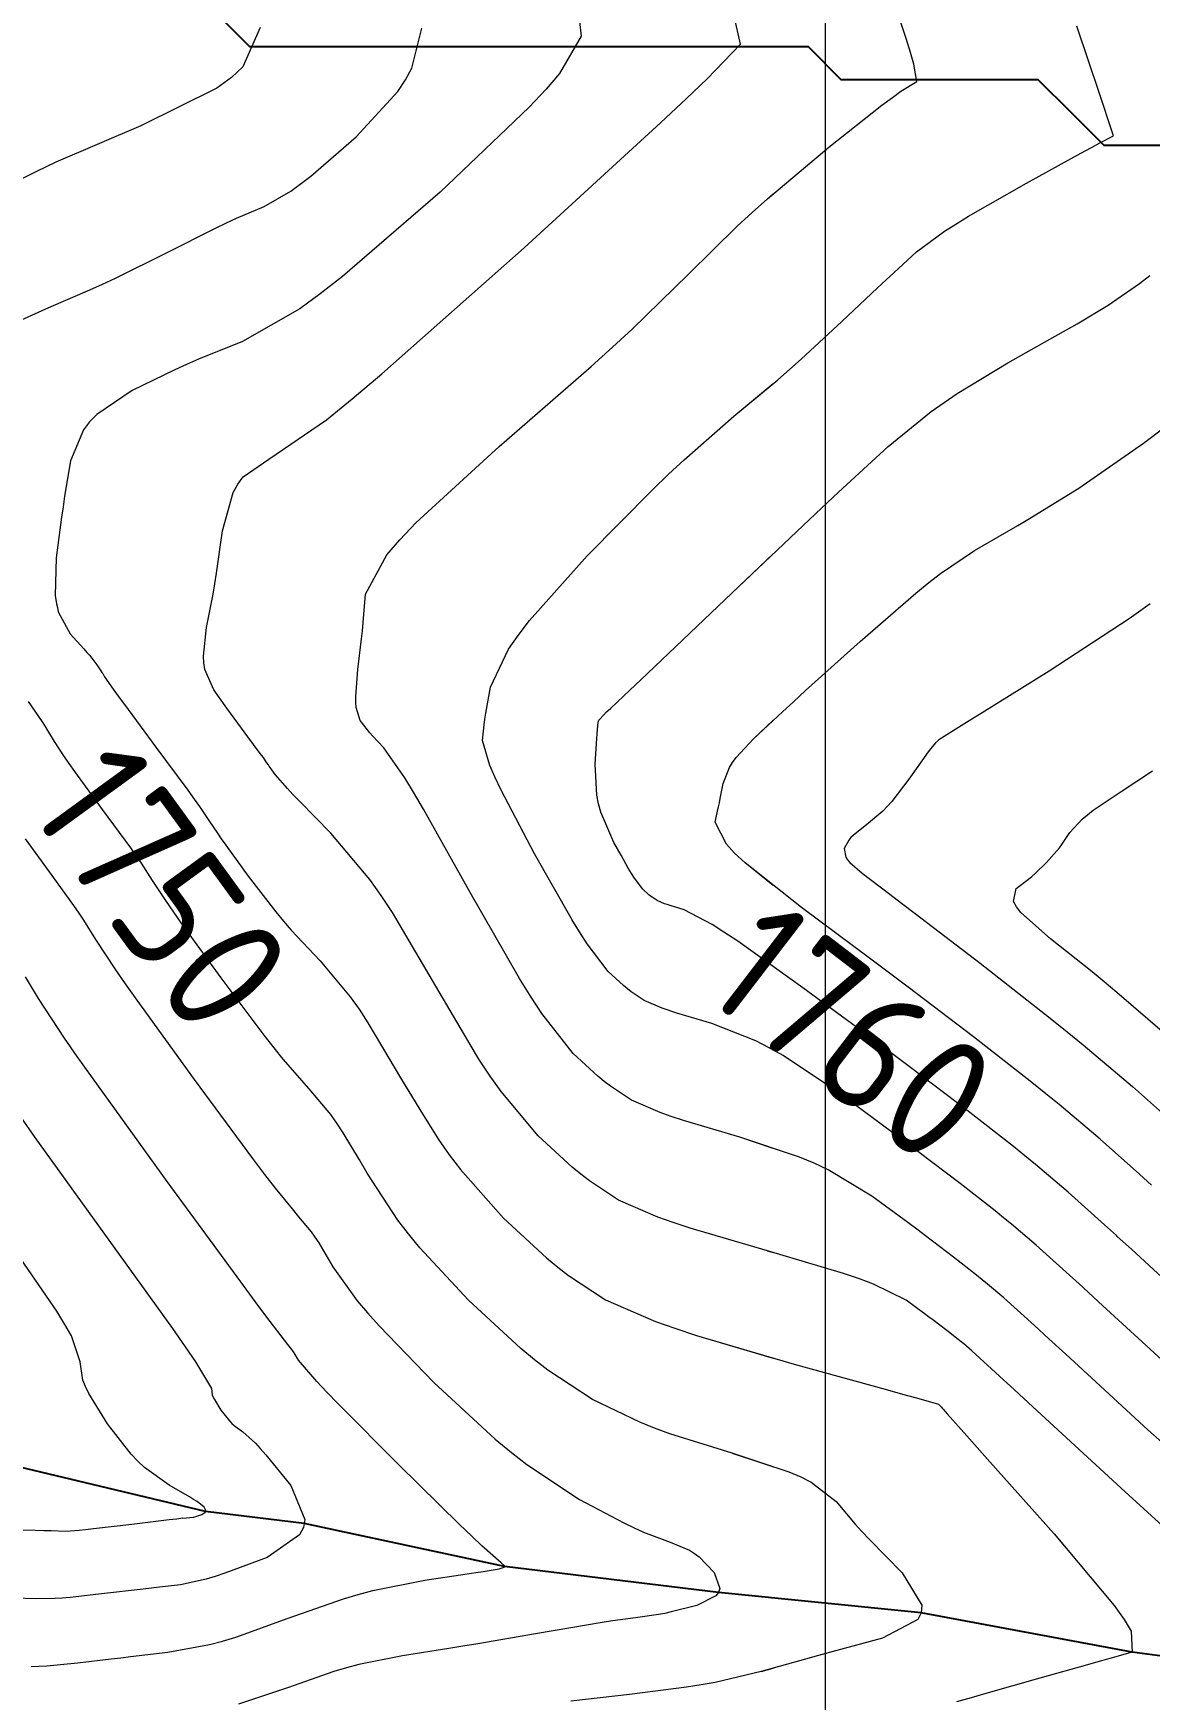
# Model space of a CAD drawing. Header units: millimetres. Extents: x 837475 to 838477, y 1189012 to 1191015.
# Drawn here: x 837852.4 to 837886.4, y 1189631 to 1189681.7 of the extents above; entities that cross this region are included whole.
import ezdxf

# ---------------------------------------------------------------- set-up
doc = ezdxf.new("R2010")
doc.units = ezdxf.units.MM
doc.header["$LTSCALE"] = 0.3
doc.layers.add('COORD', color=253, linetype='Continuous', lineweight=20)
doc.layers.add('DRENAJE', color=5, linetype='Continuous', lineweight=25)
doc.layers.add('COTAS 10', color=7, linetype='Continuous', lineweight=9, true_color=0x6e3e2d)
doc.layers.add('COTAS INT', color=7, linetype='Continuous', lineweight=5, true_color=0x9fa19f)
doc.styles.get("Standard").update_dxf_attribs({"font": 'isocp2.shx', "bigfont": '@extfont2.shx'})

msp = doc.modelspace()

# ---------------------------------------------------------------- linework, layer by layer
at = {"layer": 'COORD'}
msp.add_line((837876.514, 1189013.872), (837876.514, 1191013.872), dxfattribs=at)
at = {"layer": 'COTAS 10'}
for points in [[(837851.737, 1189672.811), (837852.883, 1189673.333), (837854.13, 1189673.863), (837854.512, 1189674.038), (837854.91, 1189674.225), (837856.483, 1189675.005), (837857.955, 1189675.743), (837858.29, 1189675.903), (837858.593, 1189676.045), (837859.427, 1189676.402), (837860.24, 1189676.869), (837860.531, 1189677.081), (837860.849, 1189677.329), (837862.234, 1189678.522), (837863.494, 1189679.897), (837863.734, 1189680.259), (837863.926, 1189680.614), (837864.225, 1189681.826)], [(837869.652, 1189660.814), (837869.743, 1189660.917), (837869.847, 1189661.022), (837869.873, 1189661.046), (837869.897, 1189661.07), (837869.976, 1189661.138), (837870.553, 1189661.68), (837870.891, 1189662.001), (837871.307, 1189662.397), (837873.455, 1189664.444), (837875.832, 1189666.698), (837876.391, 1189667.223), (837876.909, 1189667.706), (837878.422, 1189669.096), (837879.731, 1189670.163), (837880.119, 1189670.443), (837880.518, 1189670.716), (837882.054, 1189671.645), (837883.501, 1189672.452), (837883.845, 1189672.648), (837884.164, 1189672.832), (837885.109, 1189673.396), (837886.06, 1189674.061), (837886.383, 1189674.307)], [(837873.455, 1189664.444), (837874.923, 1189665.836)], [(837874.923, 1189638.056), (837873.669, 1189638.468), (837871.779, 1189639.059), (837871.308, 1189639.233), (837870.859, 1189639.412), (837869.423, 1189640.097), (837868.061, 1189640.996), (837867.658, 1189641.31), (837867.243, 1189641.652), (837865.652, 1189643.12), (837864.166, 1189644.717), (837863.818, 1189645.141), (837863.497, 1189645.556), (837862.567, 1189646.988), (837862.329, 1189647.392), (837861.839, 1189648.219), (837861.646, 1189648.509), (837861.457, 1189648.776), (837860.803, 1189649.553), (837860.01, 1189650.454), (837859.732, 1189650.8), (837859.429, 1189651.186), (837858.123, 1189652.928), (837856.909, 1189654.608), (837856.663, 1189654.955), (837856.455, 1189655.251), (837856.033, 1189655.897), (837855.699, 1189656.418), (837855.547, 1189656.636), (837855.37, 1189656.886), (837854.516, 1189658.054), (837853.67, 1189659.208), (837853.498, 1189659.449), (837853.353, 1189659.656), (837853.051, 1189660.121), (837852.853, 1189660.456), (837852.774, 1189660.582), (837852.683, 1189660.721), (837852.265, 1189661.342)], [(837887.681, 1189642.962), (837885.819, 1189644.672), (837885.39, 1189645.064), (837885.361, 1189645.092), (837884.998, 1189645.42), (837883.894, 1189646.41), (837882.897, 1189647.254), (837882.573, 1189647.518), (837882.228, 1189647.795), (837880.81, 1189648.904), (837879.099, 1189650.202), (837878.571, 1189650.599), (837878.019, 1189651.011), (837875.826, 1189652.631), (837873.843, 1189654.044), (837873.422, 1189654.325), (837873.058, 1189654.558), (837872.206, 1189655.004), (837871.784, 1189655.128), (837871.691, 1189655.159), (837871.608, 1189655.188), (837871.392, 1189655.281), (837871.234, 1189655.385), (837871.188, 1189655.421), (837871.14, 1189655.461), (837870.955, 1189655.631), (837870.702, 1189655.964), (837870.611, 1189656.107), (837870.51, 1189656.271), (837870.29, 1189656.66), (837870.07, 1189657.047), (837869.679, 1189657.971), (837869.609, 1189658.23), (837869.556, 1189658.489), (837869.505, 1189659.434), (837869.553, 1189660.209), (837869.563, 1189660.36), (837869.572, 1189660.485), (837869.59, 1189660.709), (837869.619, 1189660.769), (837869.634, 1189660.791), (837869.652, 1189660.814)], [(837874.923, 1189653.274), (837873.843, 1189654.044)], [(837873.669, 1189638.468), (837875.393, 1189637.902), (837875.76, 1189637.743), (837876.079, 1189637.584), (837876.834, 1189637.001), (837877.412, 1189636.309), (837877.62, 1189636.081), (837877.848, 1189635.837), (837878.848, 1189634.823), (837879.446, 1189633.839), (837879.422, 1189633.614), (837879.316, 1189633.409), (837878.247, 1189632.841), (837876.704, 1189632.42), (837876.298, 1189632.308), (837875.902, 1189632.199), (837874.55, 1189631.822), (837873.151, 1189631.494), (837872.725, 1189631.416), (837872.282, 1189631.343), (837870.544, 1189631.125), (837868.761, 1189630.925)], [(837874.55, 1189631.822), (837874.923, 1189631.926)]]:
    msp.add_lwpolyline(points, dxfattribs=at)
at = {"layer": 'COTAS INT'}
for points in [[(837862.219, 1189661.315), (837862.216, 1189661.493), (837862.283, 1189662.312), (837862.395, 1189663.243), (837862.421, 1189663.493), (837862.444, 1189663.74), (837862.51, 1189664.602), (837863.166, 1189665.801), (837863.561, 1189666.261), (837864.049, 1189666.776), (837866.585, 1189669.097), (837869.378, 1189671.534), (837870.028, 1189672.121), (837870.625, 1189672.671), (837872.339, 1189674.343), (837873.825, 1189675.803), (837874.279, 1189676.219), (837874.751, 1189676.64), (837876.61, 1189678.203), (837878.226, 1189679.481), (837878.545, 1189679.723), (837878.808, 1189679.915), (837879.293, 1189680.205), (837879.201, 1189680.738), (837879.101, 1189681.085), (837878.967, 1189681.518), (837878.215, 1189683.799)], [(837868.972, 1189682.481), (837869.074, 1189681.583), (837868.421, 1189680.452), (837868.007, 1189679.973), (837867.491, 1189679.422), (837864.788, 1189676.834), (837861.819, 1189674.276), (837861.137, 1189673.745), (837860.515, 1189673.291), (837858.773, 1189672.29), (837857.437, 1189671.758), (837857.072, 1189671.599), (837856.708, 1189671.436), (837855.41, 1189670.808), (837854.34, 1189670.077), (837854.12, 1189669.849), (837853.933, 1189669.611), (837853.536, 1189668.659), (837853.36, 1189667.584), (837853.313, 1189667.268), (837853.266, 1189666.944), (837853.106, 1189665.707), (837853.076, 1189664.569), (837853.113, 1189664.307), (837853.138, 1189664.201), (837853.168, 1189664.068), (837853.528, 1189663.399), (837853.947, 1189662.939), (837854.04, 1189662.833), (837854.123, 1189662.735), (837854.338, 1189662.459), (837854.466, 1189662.269), (837854.493, 1189662.226), (837854.518, 1189662.188), (837854.578, 1189662.086), (837854.841, 1189661.714), (837854.993, 1189661.505), (837855.179, 1189661.251), (837856.138, 1189659.954), (837857.108, 1189658.637), (837857.301, 1189658.37), (837857.462, 1189658.146), (837857.769, 1189657.693), (837858.007, 1189657.33), (837858.123, 1189657.163), (837858.262, 1189656.967), (837858.945, 1189656.023), (837859.783, 1189654.939), (837860.019, 1189654.656), (837860.257, 1189654.38), (837861.131, 1189653.444), (837862.05, 1189652.35), (837862.317, 1189651.975), (837862.588, 1189651.567), (837863.612, 1189649.834), (837864.251, 1189648.792), (837864.731, 1189648.008), (837865.063, 1189647.543), (837865.404, 1189647.095), (837866.713, 1189645.622), (837868.022, 1189644.414), (837868.364, 1189644.132), (837868.696, 1189643.874), (837869.817, 1189643.134), (837871.343, 1189642.475), (837871.93, 1189642.268), (837872.588, 1189642.05), (837874.923, 1189641.361)], [(837888.47, 1189634.704), (837885.633, 1189637.288), (837882.821, 1189639.88), (837882.266, 1189640.391), (837881.808, 1189640.812), (837880.962, 1189641.584), (837880.716, 1189641.793), (837880.636, 1189641.858), (837880.551, 1189641.927), (837880.2, 1189642.201), (837879.777, 1189642.522), (837879.647, 1189642.62), (837879.51, 1189642.722), (837878.968, 1189643.122), (837877.969, 1189643.611), (837877.544, 1189643.769), (837877.054, 1189643.937), (837874.751, 1189644.623), (837872.398, 1189645.316), (837871.878, 1189645.489), (837871.414, 1189645.652), (837870.211, 1189646.171), (837869.33, 1189646.752), (837869.07, 1189646.955), (837868.802, 1189647.175), (837867.773, 1189648.124), (837866.641, 1189649.472), (837866.308, 1189649.944), (837865.965, 1189650.46), (837864.658, 1189652.68), (837863.337, 1189654.915), (837862.987, 1189655.441), (837862.643, 1189655.925), (837861.458, 1189657.335), (837860.504, 1189658.305), (837860.306, 1189658.512), (837860.137, 1189658.692), (837859.766, 1189659.118), (837859.614, 1189659.327), (837859.584, 1189659.371), (837859.558, 1189659.408), (837859.505, 1189659.488), (837859.406, 1189659.631), (837859.35, 1189659.708), (837859.283, 1189659.8), (837858.938, 1189660.267), (837858.522, 1189660.832), (837858.409, 1189660.987), (837858.297, 1189661.141), (837857.902, 1189661.691), (837857.63, 1189662.313), (837857.596, 1189662.513), (837857.581, 1189662.724), (837857.673, 1189663.587), (837857.876, 1189664.61), (837857.93, 1189664.923), (837857.983, 1189665.249), (837858.166, 1189666.533), (837858.489, 1189667.7), (837858.63, 1189667.952), (837858.794, 1189668.174), (837859.574, 1189668.718), (837861.329, 1189669.913), (837862.107, 1189670.545), (837863.013, 1189671.307), (837867.341, 1189675.145), (837871.488, 1189678.948), (837872.279, 1189679.687), (837872.915, 1189680.291), (837873.924, 1189681.339), (837873.73, 1189682.195)], [(837859.31, 1189681.851), (837858.782, 1189680.654), (837858.433, 1189680.328), (837857.995, 1189680.005), (837855.683, 1189678.854), (837853.095, 1189677.751), (837852.483, 1189677.457), (837851.917, 1189677.169)], [(837866.148, 1189660.802), (837866.177, 1189660.986), (837866.317, 1189661.78), (837866.87, 1189662.936), (837867.159, 1189663.348), (837867.508, 1189663.801), (837869.258, 1189665.768), (837871.242, 1189667.776), (837871.738, 1189668.254), (837872.211, 1189668.698), (837873.725, 1189670.019), (837875.058, 1189671.129), (837875.417, 1189671.441), (837875.771, 1189671.754), (837877.012, 1189672.898), (837878.097, 1189673.927), (837878.353, 1189674.167), (837878.589, 1189674.388), (837879.28, 1189675.022), (837880.136, 1189675.652), (837880.477, 1189675.869), (837880.862, 1189676.106), (837882.627, 1189677.115), (837884.284, 1189678.024), (837884.602, 1189678.197), (837884.858, 1189678.337), (837885.275, 1189678.555), (837884.819, 1189679.933), (837884.526, 1189680.804), (837884.16, 1189681.886)], [(837874.751, 1189676.64), (837874.923, 1189676.785)], [(837873.725, 1189670.019), (837874.923, 1189671.017)], [(837873.594, 1189659.336), (837873.686, 1189659.481), (837873.794, 1189659.631), (837874.32, 1189660.207), (837875.203, 1189661.029), (837875.536, 1189661.334), (837875.906, 1189661.672), (837877.564, 1189663.17), (837879.259, 1189664.638), (837879.653, 1189664.957), (837880.014, 1189665.238), (837881.047, 1189665.937), (837882.032, 1189666.501), (837882.362, 1189666.698), (837882.719, 1189666.911), (837884.215, 1189667.828), (837886.186, 1189669.198), (837886.842, 1189669.698)], [(837886.389, 1189664.312), (837885.752, 1189663.859), (837883.32, 1189662.259), (837881.273, 1189660.991), (837880.88, 1189660.747), (837880.562, 1189660.55), (837880.04, 1189660.228), (837879.993, 1189660.195), (837879.975, 1189660.18), (837879.954, 1189660.162), (837879.858, 1189660.078), (837879.666, 1189659.849), (837879.584, 1189659.739), (837879.49, 1189659.61), (837879.046, 1189658.977), (837878.53, 1189658.3), (837878.39, 1189658.142), (837878.252, 1189657.998), (837877.763, 1189657.586), (837877.366, 1189657.276), (837877.286, 1189657.197), (837877.218, 1189657.12), (837877.082, 1189656.864), (837877.132, 1189656.604), (837877.183, 1189656.524), (837877.25, 1189656.441), (837877.624, 1189656.112), (837878.465, 1189655.479), (837878.827, 1189655.203), (837879.244, 1189654.885), (837881.216, 1189653.373), (837883.347, 1189651.707), (837883.865, 1189651.291), (837884.351, 1189650.895), (837885.848, 1189649.627), (837887.125, 1189648.492)], [(837874.923, 1189647.743), (837873.903, 1189648.083), (837872.194, 1189648.587), (837871.816, 1189648.712), (837871.479, 1189648.831), (837870.605, 1189649.208), (837869.965, 1189649.63), (837869.776, 1189649.777), (837869.581, 1189649.937), (837868.834, 1189650.626), (837867.878, 1189651.849), (837867.552, 1189652.346), (837867.2, 1189652.912), (837865.703, 1189655.526), (837864.284, 1189658.065), (837863.98, 1189658.583), (837863.715, 1189659.021), (837863.076, 1189659.933), (837862.729, 1189660.296), (837862.647, 1189660.388), (837862.572, 1189660.476), (837862.351, 1189660.761), (837862.231, 1189661.157), (837862.219, 1189661.315)], [(837886.998, 1189641.071), (837884.82, 1189643.075), (837884.349, 1189643.506), (837884.229, 1189643.617), (837883.935, 1189643.884), (837882.917, 1189644.802), (837882.17, 1189645.434), (837881.928, 1189645.631), (837881.669, 1189645.839), (837880.606, 1189646.67), (837879.325, 1189647.642), (837878.93, 1189647.939), (837878.516, 1189648.248), (837876.874, 1189649.461), (837875.218, 1189650.566), (837874.796, 1189650.806), (837874.39, 1189651.018), (837873.054, 1189651.543), (837871.989, 1189651.857), (837871.775, 1189651.928), (837871.753, 1189651.935), (837871.543, 1189652.009), (837870.998, 1189652.244), (837870.6, 1189652.507), (837870.482, 1189652.599), (837870.36, 1189652.699), (837869.895, 1189653.129), (837869.455, 1189653.71), (837869.255, 1189653.971), (837869.024, 1189654.332), (837868.793, 1189654.71), (837868.77, 1189654.747), (837867.658, 1189656.706), (837866.645, 1189658.645), (837866.454, 1189659.048), (837866.302, 1189659.393), (837866.073, 1189660.152), (837866.124, 1189660.633), (837866.148, 1189660.802)], [(837874.32, 1189660.207), (837874.923, 1189660.769)], [(837886.431, 1189646.622), (837886.062, 1189646.956), (837884.871, 1189648.019), (837883.624, 1189649.075), (837883.219, 1189649.405), (837882.788, 1189649.751), (837881.013, 1189651.139), (837879.027, 1189652.65), (837878.462, 1189653.075), (837877.891, 1189653.502), (837875.777, 1189655.067), (837874.064, 1189656.43), (837873.746, 1189656.729), (837873.496, 1189656.994), (837873.157, 1189657.672), (837873.228, 1189657.998), (837873.256, 1189658.13), (837873.283, 1189658.257), (837873.309, 1189658.385), (837873.399, 1189658.846), (837873.594, 1189659.336)], [(837886.825, 1189651.236), (837885.375, 1189652.487), (837884.994, 1189652.806), (837884.622, 1189653.113), (837883.354, 1189654.121), (837882.457, 1189654.921), (837882.32, 1189655.096), (837882.231, 1189655.252), (837882.309, 1189655.648), (837882.689, 1189655.931), (837882.79, 1189656.015), (837882.89, 1189656.102), (837883.235, 1189656.437), (837883.547, 1189656.791), (837883.626, 1189656.89), (837883.701, 1189656.989), (837883.946, 1189657.349), (837884.321, 1189657.761), (837884.479, 1189657.893), (837884.66, 1189658.033), (837885.507, 1189658.602), (837886.46, 1189659.227)], [(837852.161, 1189657.165), (837852.894, 1189656.153), (837853.631, 1189655.135), (837853.792, 1189654.902), (837853.935, 1189654.69), (837854.297, 1189654.101), (837854.904, 1189653.173), (837855.202, 1189652.747), (837855.556, 1189652.248), (837857.302, 1189649.833), (837859.074, 1189647.433), (837859.445, 1189646.943), (837859.763, 1189646.529), (837860.281, 1189645.901), (837860.476, 1189645.662), (837860.863, 1189645.201), (837860.976, 1189645.043), (837861.09, 1189644.871), (837861.521, 1189644.141), (837862.263, 1189643.104), (837862.573, 1189642.739), (837862.929, 1189642.34), (837864.591, 1189640.617), (837866.464, 1189638.89), (837866.952, 1189638.488), (837867.426, 1189638.119), (837869.03, 1189637.061), (837870.374, 1189636.349), (837870.686, 1189636.198), (837870.971, 1189636.067), (837871.78, 1189635.761), (837872.373, 1189635.513), (837872.522, 1189635.418), (837872.664, 1189635.312), (837873.121, 1189634.835), (837873.293, 1189634.347), (837873.254, 1189634.233), (837873.178, 1189634.13), (837872.595, 1189633.835), (837871.817, 1189633.637), (837871.619, 1189633.594), (837871.429, 1189633.557), (837870.802, 1189633.465), (837869.973, 1189633.355), (837869.654, 1189633.305), (837869.296, 1189633.248), (837867.683, 1189632.972), (837865.928, 1189632.67), (837865.481, 1189632.596), (837865.051, 1189632.525), (837863.638, 1189632.306), (837862.31, 1189632.039), (837861.932, 1189631.939), (837861.551, 1189631.827), (837860.14, 1189631.328), (837858.647, 1189630.829)], [(837874.923, 1189655.746), (837874.064, 1189656.43)], [(837852.342, 1189631.975), (837852.577, 1189631.985), (837852.818, 1189631.999), (837853.753, 1189632.089), (837854.771, 1189632.21), (837855.066, 1189632.245), (837855.367, 1189632.279), (837856.498, 1189632.408), (837857.77, 1189632.646), (837858.16, 1189632.75), (837858.566, 1189632.871), (837860.166, 1189633.444), (837861.841, 1189634.035), (837862.293, 1189634.168), (837862.741, 1189634.287), (837864.318, 1189634.604), (837865.605, 1189634.796), (837865.871, 1189634.836), (837866.097, 1189634.87), (837866.585, 1189634.948), (837866.734, 1189635.001), (837866.747, 1189635.019), (837866.747, 1189635.04), (837866.643, 1189635.13), (837866.054, 1189635.65), (837865.748, 1189635.942), (837865.379, 1189636.298), (837863.531, 1189638.115), (837861.691, 1189639.962), (837861.328, 1189640.337), (837861.029, 1189640.652), (837860.476, 1189641.295), (837860.341, 1189641.523), (837860.305, 1189641.577), (837860.27, 1189641.626), (837860.149, 1189641.771), (837859.516, 1189642.603), (837859.157, 1189643.087), (837858.72, 1189643.681), (837856.481, 1189646.738), (837854.203, 1189649.888), (837853.741, 1189650.539), (837853.353, 1189651.095), (837852.561, 1189652.306), (837852.172, 1189652.961)], [(837874.923, 1189650.734), (837874.796, 1189650.806)], [(837852.013, 1189648.698), (837852.454, 1189648.071), (837856.642, 1189642.262), (837857.032, 1189641.705), (837857.344, 1189641.249), (837857.825, 1189640.44), (837857.854, 1189640.245), (837857.881, 1189640.176), (837857.917, 1189640.1), (837858.117, 1189639.774), (837858.373, 1189639.448), (837858.444, 1189639.374), (837858.516, 1189639.306), (837858.779, 1189639.116), (837859.165, 1189638.776), (837859.314, 1189638.614), (837859.482, 1189638.421), (837860.243, 1189637.479), (837860.668, 1189636.452), (837860.625, 1189636.206), (837860.511, 1189635.978), (837859.52, 1189635.291), (837858.235, 1189634.813), (837857.938, 1189634.716), (837857.665, 1189634.634), (837856.887, 1189634.466), (837856.159, 1189634.382), (837855.918, 1189634.354), (837855.658, 1189634.323), (837854.576, 1189634.193), (837853.526, 1189634.08), (837853.287, 1189634.06), (837853.07, 1189634.045), (837852.473, 1189634.033), (837851.856, 1189634.053)], [(837888.939, 1189636.862), (837886.316, 1189639.18), (837883.82, 1189641.478), (837883.307, 1189641.948), (837882.871, 1189642.348), (837881.94, 1189643.193), (837881.443, 1189643.613), (837881.282, 1189643.745), (837881.11, 1189643.883), (837880.403, 1189644.435), (837879.551, 1189645.082), (837879.288, 1189645.279), (837879.013, 1189645.485), (837877.921, 1189646.292), (837876.593, 1189647.089), (837876.17, 1189647.288), (837875.722, 1189647.477), (837873.903, 1189648.083)], [(837856.952, 1189636.485), (837857.277, 1189636.524), (837857.354, 1189636.54), (837857.381, 1189636.548), (837857.411, 1189636.558), (837857.538, 1189636.605), (837857.636, 1189636.673), (837857.648, 1189636.696), (837857.652, 1189636.72), (837857.61, 1189636.822), (837857.392, 1189636.994), (837857.286, 1189637.062), (837857.16, 1189637.139), (837856.539, 1189637.494), (837855.794, 1189638.032), (837855.59, 1189638.224), (837855.386, 1189638.436), (837854.661, 1189639.358), (837854.096, 1189640.284), (837853.994, 1189640.498), (837853.916, 1189640.694), (837853.833, 1189641.247), (837853.565, 1189642.041), (837853.371, 1189642.388), (837853.124, 1189642.791), (837851.801, 1189644.707)], [(837874.751, 1189644.623), (837874.923, 1189644.572)], [(837872.588, 1189642.05), (837875.558, 1189641.174), (837878.322, 1189640.412), (837878.85, 1189640.266), (837879.275, 1189640.148), (837879.953, 1189639.956), (837879.963, 1189639.944), (837879.99, 1189639.917), (837880.038, 1189639.865), (837880.061, 1189639.84), (837880.087, 1189639.81), (837880.216, 1189639.665), (837880.81, 1189639), (837881.129, 1189638.642), (837881.516, 1189638.209), (837883.472, 1189636.017), (837885.293, 1189633.832), (837885.594, 1189633.403), (837885.807, 1189633.05), (837885.845, 1189632.41), (837885.087, 1189632.201), (837884.799, 1189632.12), (837884.478, 1189632.029), (837883.034, 1189631.617), (837881.39, 1189631.15), (837880.943, 1189631.024), (837880.498, 1189630.9)], [(837856.952, 1189636.485), (837856.769, 1189636.463), (837856.545, 1189636.436), (837855.4, 1189636.297), (837854.234, 1189636.161), (837853.997, 1189636.136), (837853.798, 1189636.116), (837853.389, 1189636.088), (837852.948, 1189636.1), (837852.728, 1189636.104), (837852.466, 1189636.11), (837851.167, 1189636.136)]]:
    msp.add_lwpolyline(points, dxfattribs=at)
at = {"layer": 'DRENAJE'}
for p, q in [((837857.648, 1189636.696), (837850.95, 1189638.29)), ((837860.647, 1189636.329), (837857.648, 1189636.696)), ((837866.747, 1189635.019), (837860.647, 1189636.329)), ((837873.254, 1189634.233), (837866.747, 1189635.019)), ((837879.422, 1189633.614), (837873.254, 1189634.233)), ((837885.845, 1189632.41), (837879.422, 1189633.614)), ((837892.439, 1189631.543), (837885.845, 1189632.41))]:
    msp.add_line(p, q, dxfattribs=at)
msp.add_polyline3d([(837894.982, 1189678.261, 0), (837884.986, 1189678.261, 0), (837883.986, 1189679.261, 0), (837882.986, 1189680.26, 0), (837876.988, 1189680.26, 0), (837875.989, 1189681.26, 0), (837858.994, 1189681.26, 0), (837857.995, 1189682.26, 0)], dxfattribs=at)

# ---------------------------------------------------------------- texts
at = {"layer": 'COTAS 10', "char_height": 3.8, "attachment_point": 7}
for s, insert, rotation in [('1750', (837852.137, 1189658.162), 306.0632), ('1760', (837872.623, 1189652.474), 322.4942)]:
    msp.add_mtext(s, dxfattribs=dict(at, insert=insert, rotation=rotation))

doc.saveas('drawing.dxf')
